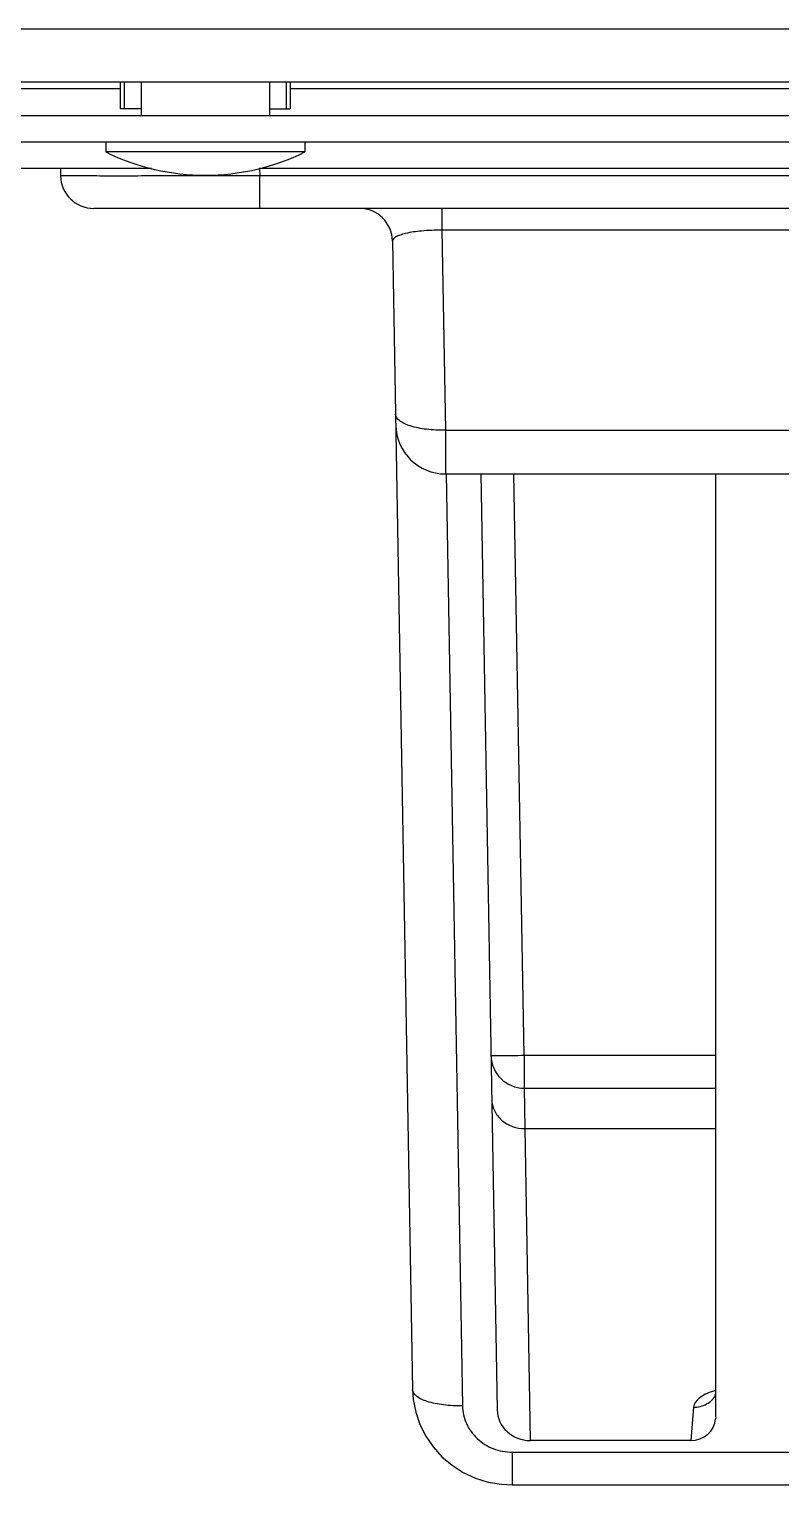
# Model space of a CAD drawing. Header units: millimetres. Extents: x 406 to 4339, y 342 to 2993.
# Drawn here: x 2911.05 to 2933.69, y 2305.28 to 2349.13 of the extents above; entities that cross this region are included whole.
import ezdxf

# ---------------------------------------------------------------- set-up
doc = ezdxf.new("R2010")
doc.units = ezdxf.units.MM
doc.header["$LTSCALE"] = 256.666667
doc.layers.get('0').update_dxf_attribs({"linetype": 'CONTINUOUS'})
doc.layers.add('GEOM', color=7, linetype='CONTINUOUS')

msp = doc.modelspace()

# ---------------------------------------------------------------- linework, layer by layer
at = {"color": 7, "linetype": 'Continuous'}
for p, q in [((3292.975, 2347.533), (2696.975, 2347.533)), ((2695.875, 2346.533), (3294.075, 2346.533)), ((2696.981, 2345.733), (3292.969, 2345.733))]:
    msp.add_line(p, q, dxfattribs=at)
at = {"layer": 'GEOM', "color": 9, "linetype": 'Continuous'}
for p, q in [((3292.975, 2349.133), (2696.975, 2349.133)), ((2913.805, 2347.333), (2836.355, 2347.333)), ((2940.181, 2347.333), (2918.905, 2347.333)), ((2917.988, 2344.933), (2917.992, 2344.715)), ((2946.475, 2344.715), (2917.992, 2344.715)), ((2917.992, 2343.733), (2917.992, 2344.715)), ((2923.478, 2343.733), (2923.478, 2343.075)), ((2935.98, 2343.075), (2923.478, 2343.075)), ((2923.478, 2343.075), (2923.583, 2337.049)), ((2923.583, 2337.049), (2946.475, 2337.049)), ((2923.583, 2337.049), (2923.589, 2335.733)), ((2923.606, 2335.733), (2924.096, 2307.664)), ((2925.955, 2318.215), (2925.65, 2335.733)), ((2931.725, 2318.215), (2925.955, 2318.215)), ((2925.955, 2318.215), (2925.955, 2317.233)), ((2925.955, 2317.233), (2925.978, 2316.015)), ((2925.978, 2316.015), (2931.725, 2316.015)), ((2925.978, 2316.015), (2926.142, 2306.619)), ((2931.055, 2307.624), (2930.972, 2306.619)), ((2925.597, 2306.271), (3064.353, 2306.271)), ((2925.597, 2306.271), (2925.597, 2305.284))]:
    msp.add_line(p, q, dxfattribs=at)
at = {"layer": 'GEOM', "color": 7, "linetype": 'Continuous'}
for p, q in [((2913.805, 2346.733), (2913.805, 2347.533)), ((2913.918, 2346.733), (2913.918, 2347.533)), ((2914.424, 2347.533), (2914.424, 2346.533)), ((2918.286, 2347.533), (2918.286, 2346.533)), ((2918.792, 2347.533), (2918.792, 2346.733)), ((2918.905, 2347.533), (2918.905, 2346.733)), ((2914.424, 2346.733), (2913.805, 2346.733)), ((2918.286, 2346.733), (2918.905, 2346.733)), ((2913.355, 2345.733), (2913.355, 2345.433)), ((2919.355, 2345.733), (2919.355, 2345.433)), ((2919.355, 2345.433), (2913.355, 2345.433)), ((2914.732, 2344.933), (2835.428, 2344.933)), ((2911.989, 2344.933), (2911.993, 2344.715)), ((2946.475, 2344.933), (2917.978, 2344.933)), ((2946.475, 2343.733), (2912.993, 2343.733)), ((2921.992, 2342.75), (2922.596, 2308.15)), ((2923.589, 2335.733), (2946.475, 2335.733)), ((2924.65, 2335.733), (2925.142, 2307.548)), ((2931.725, 2307.329), (2931.725, 2335.733)), ((2925.955, 2317.233), (2931.725, 2317.233)), ((2922.596, 2308.15), (2922.617, 2307.856)), ((2922.617, 2307.856), (2922.69, 2307.474)), ((2931.706, 2308.002), (2931.698, 2307.994)), ((2931.725, 2308.026), (2931.706, 2308.002)), ((2922.69, 2307.474), (2922.816, 2307.103)), ((2931.725, 2307.329), (2931.723, 2307.274)), ((2922.816, 2307.103), (2922.992, 2306.752)), ((2922.992, 2306.752), (2923.215, 2306.426)), ((2930.972, 2306.619), (2926.142, 2306.619)), ((2923.215, 2306.426), (2923.481, 2306.132)), ((2923.481, 2306.132), (2923.786, 2305.875)), ((2923.786, 2305.875), (2924.123, 2305.66)), ((2924.123, 2305.66), (2924.488, 2305.49)), ((2924.488, 2305.49), (2924.874, 2305.37)), ((2924.874, 2305.37), (2925.273, 2305.301)), ((2925.273, 2305.301), (2925.597, 2305.284)), ((2925.597, 2305.284), (3064.353, 2305.284))]:
    msp.add_line(p, q, dxfattribs=at)
for centre, radius, start, end in [((2916.355, 2351.511), 6.779, 243.732, 296.268), ((2912.993, 2344.733), 1, 181, 269.9999), ((2920.992, 2342.733), 1, 1, 90), ((2923.589, 2337.233), 1.5, 181, 270), ((2925.955, 2318.233), 1, 181, 270)]:
    msp.add_arc(centre, radius, start, end, dxfattribs=at)
at = {"layer": 'GEOM', "color": 9, "linetype": 'Continuous'}
msp.add_arc((2932.318, 2306.023), 2.191, 105.7369, 107.5897, dxfattribs=at)
at = {"layer": 'GEOM', "color": 7, "linetype": 'Continuous'}
for centre, major_axis, ratio, start_param, end_param in [((2926.142, 2307.563), (1, -0.006), 0.943253, -3.119922, -1.564944), ((2930.975, 2307.327), (0.75, 0.019), 0.942634, -1.598102, -0.102202)]:
    msp.add_ellipse(centre, major_axis=major_axis, ratio=ratio, start_param=start_param, end_param=end_param, dxfattribs=at)
at = {"layer": 'GEOM', "color": 9, "linetype": 'Continuous'}
for points, knots in [([(2917.992, 2344.715), (2917.602, 2344.714), (2916.837, 2344.712), (2915.726, 2344.71), (2914.702, 2344.709), (2913.921, 2344.708), (2913.37, 2344.708), (2913.02, 2344.709), (2912.718, 2344.709), (2912.467, 2344.71), (2912.291, 2344.711), (2912.178, 2344.712), (2912.113, 2344.712), (2912.064, 2344.714), (2912.024, 2344.712), (2912.008, 2344.717), (2911.993, 2344.713), (2911.993, 2344.715)], [0, 0, 0, 0, 0.195088, 0.382676, 0.55556, 0.707095, 0.772997, 0.831454, 0.881904, 0.923861, 0.956921, 0.970013, 0.980767, 0.98916, 0.99517, 0.998785, 1, 1, 1, 1]), ([(2923.478, 2343.075), (2923.274, 2343.077), (2922.907, 2343.063), (2922.485, 2343.008), (2922.223, 2342.934), (2922.085, 2342.878), (2921.991, 2342.802), (2921.992, 2342.75)], [0, 0, 0, 0, 0.389338, 0.700888, 0.815372, 0.901404, 1, 1, 1, 1]), ([(2923.583, 2337.049), (2923.392, 2337.046), (2923.035, 2337.064), (2922.617, 2337.142), (2922.348, 2337.247), (2922.179, 2337.342), (2922.085, 2337.46), (2922.083, 2337.536)], [0, 0, 0, 0, 0.345101, 0.644164, 0.765198, 0.863774, 1, 1, 1, 1]), ([(2925.955, 2318.215), (2925.828, 2318.213), (2925.643, 2318.21), (2925.407, 2318.209), (2925.257, 2318.208), (2925.135, 2318.208), (2925.051, 2318.209), (2925.002, 2318.211), (2924.977, 2318.211), (2924.965, 2318.214), (2924.955, 2318.214), (2924.955, 2318.215)], [0, 0, 0, 0, 0.382479, 0.555273, 0.706729, 0.83104, 0.923439, 0.956516, 0.980404, 0.994891, 1, 1, 1, 1]), ([(2924.978, 2316.904), (2924.98, 2316.787), (2925.038, 2316.547), (2925.339, 2316.151), (2925.729, 2316.014), (2925.978, 2316.015)], [0, 0, 0, 0, 0.240688, 0.488184, 1, 1, 1, 1]), ([(2924.096, 2307.664), (2923.905, 2307.661), (2923.548, 2307.678), (2923.13, 2307.757), (2922.861, 2307.862), (2922.692, 2307.957), (2922.598, 2308.075), (2922.596, 2308.15)], [0, 0, 0, 0, 0.345095, 0.644157, 0.765192, 0.86377, 1, 1, 1, 1]), ([(2931.656, 2308.111), (2931.572, 2308.085), (2931.421, 2308.025), (2931.192, 2307.891), (2931.064, 2307.73), (2931.055, 2307.624)], [0, 0, 0, 0, 0.326504, 0.601113, 1, 1, 1, 1]), ([(2931.055, 2307.624), (2931.191, 2307.622), (2931.463, 2307.684), (2931.666, 2307.881), (2931.728, 2307.994)], [0, 0, 0, 0, 0.512135, 1, 1, 1, 1]), ([(2924.096, 2307.664), (2924.099, 2307.481), (2924.184, 2307.11), (2924.522, 2306.648), (2925.017, 2306.342), (2925.404, 2306.271), (2925.597, 2306.271)], [0, 0, 0, 0, 0.242816, 0.489944, 0.74294, 1, 1, 1, 1])]:
    msp.add_open_spline(points, degree=3, knots=knots, dxfattribs=at)

doc.saveas('drawing.dxf')
